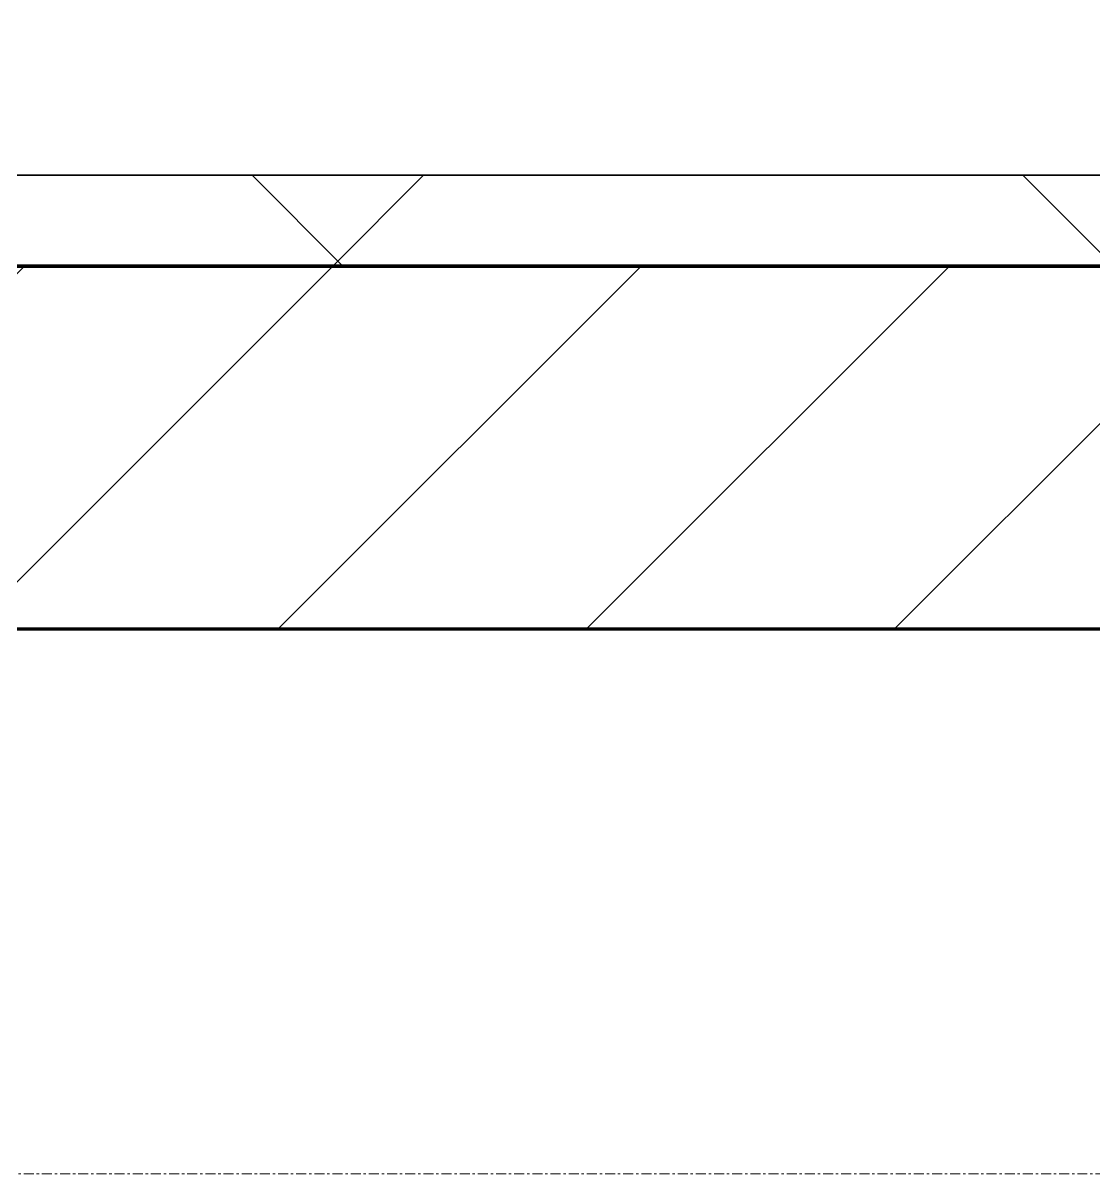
# Model space of a CAD drawing. Header units: millimetres. Extents: x -794334 to -714814, y -17806 to 22403.
# Drawn here: x -768515 to -767926, y -4321 to -3687 of the extents above; entities that cross this region are included whole.
import ezdxf
from ezdxf.xclip import XClip

# ---------------------------------------------------------------- set-up
doc = ezdxf.new("R2010")
doc.units = ezdxf.units.MM
doc.header["$XCLIPFRAME"] = 0
doc.linetypes.add('DPA_Grid _ Level 100', pattern=[10, 5.5, -1.6, 1.3, -1.6])
for name, color, linetype, lineweight in [('A-GLAZ-CURT', 2, 'Continuous', 9), ('A-WALL', 5, 'Continuous', 35), ('A-WALL-FNSH', 2, 'Continuous', 35), ('A-WALL-PATT', 1, 'Continuous', 35), ('S-GRID', 251, 'Continuous', 9), ('WALL-E', 2, 'Continuous', 35)]:
    doc.layers.add(name, color=color, linetype=linetype, lineweight=lineweight)
doc.layers.add('A11_ALU.SOLID SHEET', color=2, linetype='Continuous')

# ---------------------------------------------------------------- blocks, each defined once
blk = doc.blocks.new('*U804')
at = {"layer": 'S-GRID', "linetype": 'DPA_Grid _ Level 100'}
blk.add_line((57942.91, -7900), (-14128.88, -7900), dxfattribs=at)
blk = doc.blocks.new('PPLS-PP19_Custom Tile Pattern - Custom Tile Pattern-V134-4252-01 ENLARGED CONCOURSE LEVEL - REFLECTED CEILING PLAN - SHEET 3')
at = {"layer": 'A-GLAZ-CURT'}
for p, q in [((-300, 0), (300, 0)), ((300, 0), (-300, 0)), ((195.99, 0), (213.31, 0)), ((213.31, 0), (195.99, 0)), ((230.06, 0), (300, 0)), ((-300, -50), (300, -50)), ((300, -50), (-300, -50))]:
    blk.add_line(p, q, dxfattribs=at)
for points, knots in [([(168.37, 0), (167.68, 0), (162.47, 0), (147.02, 0), (109.77, 0), (76.86, 0), (57.82, 0), (46.51, 0), (41.18, 0), (36.02, 0), (35.54, 0), (35.54, 0)], [-543.375029, -543.375029, -543.375029, -543.375029, -530.793311, -458.593899, -401.860199, -357.622665, -341.267687, -334.000314, -326.15566, -319.318397, -317.489778, -317.489778, -317.489778, -317.489778]), ([(94.4, 0), (94.4, 0), (94.64, 0), (99.11, 0), (108.97, 0), (120.79, 0), (139.94, 0), (163.31, 0), (181.07, 0), (188.05, 0)], [-2348.345796, -2348.345796, -2348.345796, -2348.345796, -2310.419338, -2233.599744, -2052.234781, -1843.028543, -1530.39897, -1095.004608, -529.74427, -529.74427, -529.74427, -529.74427]), ([(188.25, 0), (185.93, 0), (180.39, 0), (171, 0), (161.95, 0), (161.28, 0), (158.35, 0), (157.85, 0), (157.77, 0)], [-11386.01233, -11386.01233, -11386.01233, -11386.01233, -11105.624034, -10839.086983, -10768.332124, -10666.779182, -10580.760289, -10550.278881, -10550.278881, -10550.278881, -10550.278881]), ([(300, 0), (286.53, 0), (254.22, 0), (207.11, 0), (177.41, 0), (159.34, 0), (158.33, 0), (158.3, 0)], [-285.253232, -285.253232, -285.253232, -285.253232, -244.693688, -187.987675, -143.776725, -129.632772, -123.352749, -123.352749, -123.352749, -123.352749]), ([(159.07, 0), (159.13, 0), (160.84, 0), (165.21, 0), (174.15, 0), (185.98, 0), (208.82, 0), (219.42, 0), (230.06, 0)], [-115.643202, -115.643202, -115.643202, -115.643202, -114.681583, -87.660824, -65.295536, -41.623857, -24.459831, 0, 0, 0, 0]), ([(162.75, 0), (165.4, 0), (170.91, 0), (172.61, 0), (172.61, 0)], [-111.264224, -111.264224, -111.264224, -111.264224, -56.742688, -19.085662, -19.085662, -19.085662, -19.085662]), ([(187.55, 0), (184.13, 0), (179.27, 0), (174.27, 0), (169.67, 0), (168.99, 0)], [-8441.438792, -8441.438792, -8441.438792, -8441.438792, -8253.978395, -8152.463617, -8069.855175, -8069.855175, -8069.855175, -8069.855175]), ([(215.22, 0), (214.62, 0), (210.55, 0), (203.98, 0), (187.54, 0), (175.3, 0), (169.49, 0)], [-203.825446, -203.825446, -203.825446, -203.825446, -198.527383, -184.406837, -162.427601, -142.916156, -142.916156, -142.916156, -142.916156]), ([(171.51, 0), (176.48, 0), (193.23, 0), (201.73, 0), (208.81, 0), (213.9, 0), (241.96, 0), (266.73, 0), (281.71, 0), (291.71, 0), (296.52, 0), (297.86, 0), (298.09, 0)], [-7971.819559, -7971.819559, -7971.819559, -7971.819559, -7784.112253, -7606.717214, -7289.299508, -7042.621073, -6582.165592, -6068.460911, -5766.029927, -5566.724884, -5280.360606, -5199.253518, -5199.253518, -5199.253518, -5199.253518]), ([(172.07, 0), (177.66, 0), (187.87, 0), (201.08, 0), (207.47, 0), (213.96, 0), (215.11, 0)], [-255.364076, -255.364076, -255.364076, -255.364076, -237.955587, -223.92608, -215.862851, -208.75215, -208.75215, -208.75215, -208.75215]), ([(247.1, 0), (246.76, 0), (245.04, 0), (238.34, 0), (226.56, 0), (221.1, 0), (204.56, 0), (193.08, 0), (188.2, 0)], [-9649.085549, -9649.085549, -9649.085549, -9649.085549, -9581.591397, -9406.094246, -9221.510254, -9016.44624, -8717.832359, -8453.377826, -8453.377826, -8453.377826, -8453.377826]), ([(188.25, 0), (191.05, 0), (193.64, 0), (194.69, 0), (194.79, 0)], [-524.17404, -524.17404, -524.17404, -524.17404, -295.064701, -265.121568, -265.121568, -265.121568, -265.121568]), ([(193.8, 0), (193.33, 0), (191.85, 0), (190.05, 0), (188.79, 0)], [-11665.349007, -11665.349007, -11665.349007, -11665.349007, -11565.880756, -11408.025132, -11408.025132, -11408.025132, -11408.025132]), ([(300, 0), (288.22, 0), (262, 0), (230.43, 0), (219.94, 0), (219.02, 0)], [-12528.858583, -12528.858583, -12528.858583, -12528.858583, -11905.454923, -11162.864862, -10856.732305, -10856.732305, -10856.732305, -10856.732305]), ([(219.9, 0), (220.86, 0), (227.84, 0), (242.06, 0), (246.54, 0), (246.96, 0)], [-10670.940496, -10670.940496, -10670.940496, -10670.940496, -10511.382485, -9925.173265, -9834.877357, -9834.877357, -9834.877357, -9834.877357]), ([(284.76, 0), (284.76, 0), (285.09, 0), (287.47, 0), (293.59, 0), (297.76, 0), (300, 0)], [-4110.630118, -4110.630118, -4110.630118, -4110.630118, -4053.389046, -3959.664717, -3862.421465, -3746.95702, -3746.95702, -3746.95702, -3746.95702]), ([(297.38, 0), (295.84, 0), (291.62, 0), (285.38, 0), (284.87, 0)], [-4803.172655, -4803.172655, -4803.172655, -4803.172655, -4358.271401, -4143.037883, -4143.037883, -4143.037883, -4143.037883])]:
    blk.add_open_spline(points, degree=3, knots=knots, dxfattribs=at)
for points in [[(168.74, 0), (168.74, 0), (169.81, 0), (171.51, 0)], [(195.11, 0), (194.91, 0), (194.44, 0), (193.8, 0)]]:
    blk.add_open_spline(points, degree=3, dxfattribs=at)
blk = doc.blocks.new('PPLS-PP19_Custom Tile Pattern - Custom Tile Pattern-V135-4252-01 ENLARGED CONCOURSE LEVEL - REFLECTED CEILING PLAN - SHEET 3')
at = {"layer": 'A-GLAZ-CURT'}
for p, q in [((-300, 0), (300, 0)), ((300, 0), (-300, 0)), ((-293.07, 0), (-275.98, 0)), ((-275.98, 0), (-293.07, 0)), ((-222.32, 0), (-208.66, 0)), ((-208.66, 0), (-222.32, 0)), ((-208.11, 0), (-205, 0)), ((-205, 0), (-208.11, 0)), ((-300, -50), (300, -50)), ((300, -50), (-300, -50))]:
    blk.add_line(p, q, dxfattribs=at)
at = {"layer": 'A-GLAZ-CURT', "flags": 128}
for points in [[(-300, 0), (-291.56, 0), (-283.3, 0), (-276.02, 0)], [(-276.02, 0), (-283.55, 0), (-291.73, 0), (-300, 0)], [(-209.04, 0), (-215.73, 0), (-222.63, 0), (-229.72, 0), (-236.97, 0), (-244.39, 0), (-251.96, 0), (-259.67, 0), (-267.51, 0), (-275.48, 0)], [(-275.2, 0), (-267.26, 0), (-259.45, 0), (-251.77, 0), (-244.2, 0), (-236.74, 0), (-229.36, 0), (-222.06, 0), (-214.83, 0), (-208.14, 0)], [(-140.28, 0), (-145.5, 0), (-150.63, 0), (-155.53, 0), (-160.27, 0), (-164.95, 0), (-169.65, 0), (-174.47, 0), (-179.49, 0), (-184.81, 0), (-190.44, 0), (-196.37, 0), (-202.58, 0), (-208.13, 0)], [(-207.71, 0), (-200.76, 0), (-194.02, 0), (-187.54, 0), (-181.38, 0), (-175.58, 0), (-170.25, 0), (-165.64, 0), (-162.01, 0), (-159.53, 0), (-157.46, 0), (-154.52, 0), (-149.42, 0), (-141.84, 0), (-132.81, 0), (-126.08, 0)], [(-125.17, 0), (-128.55, 0), (-134.16, 0), (-140.03, 0)]]:
    blk.add_lwpolyline(points, dxfattribs=at)
at = {"layer": 'A-GLAZ-CURT'}
for points in [[(-300, 0), (-291.89, 0), (-283.86, 0), (-276.02, 0)], [(-223.63, 0), (-219.39, 0), (-213.87, 0), (-208.44, 0)], [(-140.3, 0), (-143.59, 0), (-146.27, 0), (-146.95, 0)], [(-139.26, 0), (-133.21, 0), (-128.18, 0), (-125.15, 0)], [(-72.4, 0), (-76.99, 0), (-81.53, 0), (-86.16, 0)], [(-39.84, 0), (-39.08, 0), (-38.11, 0), (-37.36, 0)], [(24.49, 0), (25.23, 0), (25.72, 0), (26.04, 0)], [(80.35, 0), (79.57, 0), (78.27, 0), (76.63, 0)], [(84.06, 0), (83.48, 0), (82.41, 0), (81.72, 0)], [(131.22, 0), (130.41, 0), (129.63, 0), (129.11, 0)], [(131.81, 0), (132.93, 0), (133.84, 0), (134.6, 0)]]:
    blk.add_open_spline(points, degree=3, dxfattribs=at)
for points, knots in [([(-208.15, 0), (-210.14, 0), (-232.96, 0), (-262.56, 0), (-294.48, 0), (-300, 0)], [-15267.531504, -15267.531504, -15267.531504, -15267.531504, -15131.813646, -13729.592194, -13439.944408, -13439.944408, -13439.944408, -13439.944408]), ([(-275.49, 0), (-268.69, 0), (-230.21, 0), (-174.61, 0), (-129.95, 0), (-110.8, 0), (-99.5, 0), (-91.46, 0)], [-4879.533852, -4879.533852, -4879.533852, -4879.533852, -4502.809032, -2700.551212, -1002.059161, -460.363443, 0, 0, 0, 0]), ([(-137.88, 0), (-140.56, 0), (-147.66, 0), (-147.69, 0), (-158.72, 0), (-174.02, 0), (-185.59, 0), (-209.77, 0), (-232.01, 0), (-255.22, 0), (-262.59, 0), (-264.9, 0), (-265.4, 0)], [-3187.727384, -3187.727384, -3187.727384, -3187.727384, -2919.378265, -2477.344047, -2237.412286, -2029.680487, -1755.085331, -1400.429864, -858.079193, -543.655514, -208.940337, 0, 0, 0, 0]), ([(-258.6, 0), (-257.91, 0), (-254.26, 0), (-241.25, 0), (-225.99, 0), (-214.76, 0), (-209.97, 0), (-208.65, 0)], [-5722.54675, -5722.54675, -5722.54675, -5722.54675, -5657.471696, -5413.335975, -5017.494783, -4832.723979, -4762.3879, -4762.3879, -4762.3879, -4762.3879]), ([(-208.14, 0), (-212.98, 0), (-220.38, 0), (-231.26, 0), (-233.46, 0), (-234, 0)], [-1233.723968, -1233.723968, -1233.723968, -1233.723968, -978.033455, -846.069444, -682.911962, -682.911962, -682.911962, -682.911962]), ([(-233.49, 0), (-233.44, 0), (-232.38, 0), (-230.74, 0), (-225.3, 0), (-223.63, 0)], [-455.274641, -455.274641, -455.274641, -455.274641, -440.605512, -119.536984, 0, 0, 0, 0]), ([(-208.15, 0), (-206.49, 0), (-198.83, 0), (-185.8, 0), (-171.77, 0), (-158.7, 0), (-157.22, 0)], [-4753.596266, -4753.596266, -4753.596266, -4753.596266, -4666.091899, -4349.945572, -4000.813434, -3840.635403, -3840.635403, -3840.635403, -3840.635403]), ([(-208.15, 0), (-200.65, 0), (-188.47, 0), (-169.02, 0), (-154.11, 0), (-144.39, 0), (-140.83, 0)], [-5155.717101, -5155.717101, -5155.717101, -5155.717101, -4739.070012, -4465.409639, -4149.119819, -3945.713557, -3945.713557, -3945.713557, -3945.713557]), ([(-72.93, 0), (-75.51, 0), (-91.45, 0), (-132.61, 0), (-180.32, 0), (-207.59, 0)], [-19442.345229, -19442.345229, -19442.345229, -19442.345229, -18935.241197, -17136.203329, -15280.193173, -15280.193173, -15280.193173, -15280.193173]), ([(-133.82, 0), (-135.51, 0), (-137.8, 0), (-149.31, 0), (-162.01, 0), (-177.91, 0), (-194.26, 0), (-203.88, 0), (-207.11, 0)], [-2731.647847, -2731.647847, -2731.647847, -2731.647847, -2418.507304, -2308.929706, -2113.765672, -1763.376603, -1422.553702, -1252.005263, -1252.005263, -1252.005263, -1252.005263]), ([(-152.35, 0), (-151.03, 0), (-147.71, 0), (-143.57, 0), (-138.62, 0)], [-3494.978217, -3494.978217, -3494.978217, -3494.978217, -3371.022232, -3227.460399, -3227.460399, -3227.460399, -3227.460399]), ([(-140.74, 0), (-143.49, 0), (-148, 0), (-150.03, 0), (-150.57, 0)], [-5443.601199, -5443.601199, -5443.601199, -5443.601199, -5298.784692, -5196.16478, -5196.16478, -5196.16478, -5196.16478]), ([(-150.34, 0), (-150.07, 0), (-147.81, 0), (-144.97, 0), (-140.7, 0)], [-4948.728362, -4948.728362, -4948.728362, -4948.728362, -4883.323924, -4453.855526, -4453.855526, -4453.855526, -4453.855526]), ([(-72.38, 0), (-74.98, 0), (-86.56, 0), (-110.94, 0), (-130.52, 0), (-147.74, 0), (-149.07, 0)], [-7658.958268, -7658.958268, -7658.958268, -7658.958268, -7508.296369, -7004.680444, -6449.282163, -6277.220794, -6277.220794, -6277.220794, -6277.220794]), ([(-148.23, 0), (-146.94, 0), (-143.45, 0), (-141.19, 0), (-140.2, 0)], [-6162.058746, -6162.058746, -6162.058746, -6162.058746, -6017.569127, -5853.489743, -5853.489743, -5853.489743, -5853.489743]), ([(-146.69, 0), (-146.59, 0), (-145.54, 0), (-142.73, 0), (-140.29, 0)], [-420.34245, -420.34245, -420.34245, -420.34245, -406.956646, -296.066715, -296.066715, -296.066715, -296.066715]), ([(-140.31, 0), (-136.37, 0), (-127.26, 0), (-107.3, 0), (-90.42, 0), (-75.26, 0), (-68.41, 0), (-65.12, 0), (-63.63, 0)], [-4440.880425, -4440.880425, -4440.880425, -4440.880425, -4054.690705, -3793.097032, -3402.597032, -3144.956779, -3050.982048, -2969.237017, -2969.237017, -2969.237017, -2969.237017]), ([(-118.78, 0), (-121.86, 0), (-126.28, 0), (-134.4, 0), (-139.18, 0), (-140.26, 0)], [-5938.474035, -5938.474035, -5938.474035, -5938.474035, -5700.061948, -5508.838257, -5452.030612, -5452.030612, -5452.030612, -5452.030612]), ([(-140.25, 0), (-138.6, 0), (-133.75, 0), (-127.33, 0), (-124.19, 0), (-123.43, 0), (-123.28, 0)], [-3934.772056, -3934.772056, -3934.772056, -3934.772056, -3839.893365, -3647.167523, -3488.92562, -3439.852845, -3439.852845, -3439.852845, -3439.852845]), ([(-86.16, 0), (-91.37, 0), (-104.13, 0), (-122.65, 0), (-135.12, 0), (-139.26, 0), (-139.93, 0)], [-1681.3698, -1681.3698, -1681.3698, -1681.3698, -1374.161226, -945.742622, -741.901385, -700.57075, -700.57075, -700.57075, -700.57075]), ([(-139.48, 0), (-138.11, 0), (-136.41, 0), (-133.93, 0), (-128.78, 0), (-126.5, 0)], [-5812.241476, -5812.241476, -5812.241476, -5812.241476, -5560.701257, -5364.112219, -5231.017328, -5231.017328, -5231.017328, -5231.017328]), ([(-127.41, 0), (-131.63, 0), (-133.16, 0), (-134.09, 0), (-134.15, 0)], [-8540.990293, -8540.990293, -8540.990293, -8540.990293, -8266.114998, -8246.473386, -8246.473386, -8246.473386, -8246.473386]), ([(-134.15, 0), (-133.32, 0), (-130.31, 0), (-117.33, 0), (-92.04, 0), (-79.18, 0), (-73.2, 0), (-72.37, 0)], [-7657.439573, -7657.439573, -7657.439573, -7657.439573, -7293.749979, -6839.55839, -6236.997189, -5713.340575, -5627.124616, -5627.124616, -5627.124616, -5627.124616]), ([(-120.13, 0), (-120.14, 0), (-120.24, 0), (-121.3, 0), (-129.25, 0), (-133.82, 0)], [-2933.992132, -2933.992132, -2933.992132, -2933.992132, -2920.575025, -2840.280255, -2731.647847, -2731.647847, -2731.647847, -2731.647847]), ([(-113.43, 0), (-113.44, 0), (-113.96, 0), (-119.73, 0), (-125.43, 0), (-127.03, 0), (-127.41, 0)], [-328.499627, -328.499627, -328.499627, -328.499627, -282.672656, -98.539552, -24.539552, 0, 0, 0, 0]), ([(-126.5, 0), (-122.44, 0), (-108.71, 0), (-90.81, 0), (-77.29, 0), (-72.39, 0)], [-5231.017328, -5231.017328, -5231.017328, -5231.017328, -4994.692869, -4542.524482, -4237.443791, -4237.443791, -4237.443791, -4237.443791]), ([(-125.15, 0), (-124.93, 0), (-121.96, 0), (-113.01, 0), (-98.9, 0), (-86.6, 0), (-76.27, 0), (-72.38, 0)], [-3362.7396, -3362.7396, -3362.7396, -3362.7396, -3342.215224, -3074.362186, -2902.289527, -2605.247022, -2394.111289, -2394.111289, -2394.111289, -2394.111289]), ([(-122.08, 0), (-122.01, 0), (-121.69, 0), (-121.2, 0), (-120.88, 0)], [-3136.336417, -3136.336417, -3136.336417, -3136.336417, -3110.304437, -3035.164275, -3035.164275, -3035.164275, -3035.164275]), ([(-72.38, 0), (-74.26, 0), (-85.37, 0), (-99.51, 0), (-114.02, 0), (-117.28, 0), (-118.78, 0)], [-846.029132, -846.029132, -846.029132, -846.029132, -740.068933, -229.489605, -116.330425, 0, 0, 0, 0]), ([(-117.74, 0), (-117.19, 0), (-114.78, 0), (-113.43, 0), (-113.43, 0)], [-821.249067, -821.249067, -821.249067, -821.249067, -394.672656, -330.879064, -330.879064, -330.879064, -330.879064]), ([(-36.62, 0), (-36.62, 0), (-40.35, 0), (-44.32, 0), (-58.97, 0), (-85.2, 0), (-107.61, 0), (-116.56, 0), (-117.56, 0)], [-4069.478503, -4069.478503, -4069.478503, -4069.478503, -3858.647035, -3538.256648, -2842.901703, -2193.204658, -1433.981041, -985.49888, -985.49888, -985.49888, -985.49888]), ([(-115.82, 0), (-114.96, 0), (-110.41, 0), (-96.78, 0), (-71.33, 0), (-42.53, 0), (-12.78, 0), (4.23, 0), (9.64, 0), (10.14, 0), (10.18, 0)], [-5724.064692, -5724.064692, -5724.064692, -5724.064692, -5430.283136, -5103.229623, -4799.173296, -4065.652676, -3589.737505, -3285.047089, -3066.359526, -3044.715262, -3044.715262, -3044.715262, -3044.715262]), ([(-72.47, 0), (-80.52, 0), (-94, 0), (-112.01, 0), (-114.94, 0), (-115.63, 0)], [-1208.454564, -1208.454564, -1208.454564, -1208.454564, -789.402658, -501.969187, -243.577221, -243.577221, -243.577221, -243.577221]), ([(-91.46, 0), (-90.09, 0), (-84.7, 0), (-77.43, 0), (-72.73, 0), (-72.64, 0), (-72.64, 0)], [-19832.387487, -19832.387487, -19832.387487, -19832.387487, -19753.885894, -19541.04734, -19478.625389, -19471.062469, -19471.062469, -19471.062469, -19471.062469]), ([(-29.03, 0), (-33.97, 0), (-43.74, 0), (-56.37, 0), (-71.66, 0), (-77.83, 0), (-82.66, 0), (-83.28, 0), (-83.28, 0)], [-2680.714891, -2680.714891, -2680.714891, -2680.714891, -2413.671296, -2161.752162, -2006.592567, -1646.621388, -1424.436217, -1393.971743, -1393.971743, -1393.971743, -1393.971743]), ([(-83.28, 0), (-83.28, 0), (-82.91, 0), (-78.38, 0), (-74.96, 0), (-73.16, 0)], [-1393.4169, -1393.4169, -1393.4169, -1393.4169, -1353.722004, -1274.333717, -1179.514552, -1179.514552, -1179.514552, -1179.514552]), ([(-72.37, 0), (-70.64, 0), (-61.32, 0), (-48.14, 0), (-36.49, 0), (-33.57, 0), (-29.94, 0), (-28.57, 0)], [-1165.610035, -1165.610035, -1165.610035, -1165.610035, -1073.56893, -651.549973, -296.515819, -83.513472, 0, 0, 0, 0]), ([(-72.25, 0), (-68.63, 0), (-60.64, 0), (-54.4, 0), (-48.53, 0), (-30.79, 0), (-18.03, 0), (8.61, 0), (15.02, 0), (22.91, 0), (31, 0), (39.04, 0), (51.19, 0), (58.74, 0), (61.34, 0), (61.45, 0)], [-4234.633075, -4234.633075, -4234.633075, -4234.633075, -4008.285538, -3689.699207, -3546.54457, -3315.260113, -2864.387349, -2439.246196, -2084.094819, -1956.422387, -1818.904206, -1645.594513, -1443.202566, -1228.752106, -1120.932285, -1120.932285, -1120.932285, -1120.932285]), ([(-63.96, 0), (-64.13, 0), (-67.72, 0), (-71.26, 0), (-72.02, 0)], [-2171.769325, -2171.769325, -2171.769325, -2171.769325, -2007.031671, -1961.5981, -1961.5981, -1961.5981, -1961.5981]), ([(9.32, 0), (9.08, 0), (7.65, 0), (2.57, 0), (-12.23, 0), (-25.64, 0), (-40, 0), (-56.07, 0), (-67.14, 0), (-71.93, 0)], [-2922.926651, -2922.926651, -2922.926651, -2922.926651, -2882.788014, -2720.818881, -2518.50168, -2125.455881, -1792.521578, -1466.981642, -1217.886105, -1217.886105, -1217.886105, -1217.886105]), ([(-71.71, 0), (-70.62, 0), (-68.15, 0), (-65.93, 0), (-65.07, 0)], [-2381.94055, -2381.94055, -2381.94055, -2381.94055, -2322.099534, -2241.8264, -2241.8264, -2241.8264, -2241.8264]), ([(-26.75, 0), (-27.82, 0), (-36.18, 0), (-51.19, 0), (-64.83, 0), (-71.7, 0)], [-8718.362214, -8718.362214, -8718.362214, -8718.362214, -8532.293389, -8073.216054, -7672.158748, -7672.158748, -7672.158748, -7672.158748]), ([(-71.48, 0), (-67.18, 0), (-62.34, 0), (-60.36, 0), (-59.97, 0)], [-5595.821226, -5595.821226, -5595.821226, -5595.821226, -5140.470607, -5006.787413, -5006.787413, -5006.787413, -5006.787413]), ([(-36.33, 0), (-36.43, 0), (-37.27, 0), (-45.02, 0), (-46.13, 0), (-58.64, 0), (-67.89, 0), (-71.32, 0)], [-1855.773136, -1855.773136, -1855.773136, -1855.773136, -1810.870157, -1672.078046, -1405.135169, -1060.00838, -866.027463, -866.027463, -866.027463, -866.027463]), ([(-66.39, 0), (-66.39, 0), (-63.63, 0), (-53.63, 0), (-34.42, 0), (-29.82, 0), (-29.19, 0)], [-2493.31794, -2493.31794, -2493.31794, -2493.31794, -2315.303971, -1809.437387, -963.711516, -666.19313, -666.19313, -666.19313, -666.19313]), ([(31.18, 0), (25.97, 0), (11.99, 0), (-16.92, 0), (-47.42, 0), (-65.77, 0), (-66.37, 0), (-66.38, 0)], [-4496.803627, -4496.803627, -4496.803627, -4496.803627, -4222.080604, -3745.412743, -2981.410125, -2542.574734, -2498.224237, -2498.224237, -2498.224237, -2498.224237]), ([(-63.63, 0), (-61.49, 0), (-57.39, 0), (-54.49, 0), (-45.2, 0), (-40.79, 0), (-40.46, 0), (-40.44, 0)], [-2969.237017, -2969.237017, -2969.237017, -2969.237017, -2851.217951, -2734.127174, -2474.780881, -2410.990208, -2350.645972, -2350.645972, -2350.645972, -2350.645972]), ([(-58.83, 0), (-58.37, 0), (-57.29, 0), (-54.23, 0), (-46.33, 0), (-42.62, 0), (-41.76, 0)], [-4859.52896, -4859.52896, -4859.52896, -4859.52896, -4680.891996, -4469.85053, -4321.566175, -4270.495146, -4270.495146, -4270.495146, -4270.495146]), ([(-51.83, 0), (-51.83, 0), (-51.78, 0), (-47.4, 0), (-46.01, 0), (-40.22, 0), (-36.78, 0)], [-632.814994, -632.814994, -632.814994, -632.814994, -627.965721, -508.377888, -260.442412, 0, 0, 0, 0]), ([(63.38, 0), (60.16, 0), (50.91, 0), (37, 0), (24.07, 0), (12.82, 0), (-2.9, 0), (-20.62, 0), (-32.81, 0), (-44.85, 0), (-51.43, 0), (-51.79, 0)], [-2817.196396, -2817.196396, -2817.196396, -2817.196396, -2634.532728, -2313.748533, -2106.613311, -1925.670641, -1617.263037, -1290.787923, -1039.307308, -819.71621, -644.910881, -644.910881, -644.910881, -644.910881]), ([(-41.76, 0), (-39.9, 0), (-37.72, 0), (-36.92, 0), (-36.77, 0)], [-4270.495146, -4270.495146, -4270.495146, -4270.495146, -4161.040818, -4106.245333, -4106.245333, -4106.245333, -4106.245333]), ([(-36.78, 0), (-32.43, 0), (-19.22, 0), (8.83, 0), (43.36, 0), (70.92, 0), (82.12, 0), (83.66, 0)], [-6191.144455, -6191.144455, -6191.144455, -6191.144455, -5862.463379, -5340.621928, -4573.028122, -4094.177415, -3869.465285, -3869.465285, -3869.465285, -3869.465285]), ([(-36.29, 0), (-36.29, 0), (-34.66, 0), (-28.88, 0), (-26.95, 0), (-26.54, 0)], [-9150.272121, -9150.272121, -9150.272121, -9150.272121, -9057.163041, -8919.836787, -8834.607043, -8834.607043, -8834.607043, -8834.607043]), ([(30.82, 0), (29.27, 0), (20.14, 0), (3.54, 0), (-16.58, 0), (-34.76, 0), (-36.04, 0)], [-10462.034656, -10462.034656, -10462.034656, -10462.034656, -10363.088938, -9884.23066, -9424.652049, -9182.880979, -9182.880979, -9182.880979, -9182.880979]), ([(-33.34, 0), (-33.34, 0), (-32.93, 0), (-31.16, 0), (-30.52, 0)], [-2415.024266, -2415.024266, -2415.024266, -2415.024266, -2357.633367, -2323.618664, -2323.618664, -2323.618664, -2323.618664]), ([(70.61, 0), (66.16, 0), (55.8, 0), (39.61, 0), (24.74, 0), (2.64, 0), (-17.84, 0), (-30.57, 0), (-31.82, 0), (-32, 0)], [-4647.237329, -4647.237329, -4647.237329, -4647.237329, -4326.416877, -4098.545751, -3766.694881, -3333.063701, -2994.501669, -2698.150104, -2614.070998, -2614.070998, -2614.070998, -2614.070998]), ([(-30.76, 0), (-30.73, 0), (-29.99, 0), (-23.47, 0), (-15.75, 0), (-15.19, 0)], [-54176.191683, -54176.191683, -54176.191683, -54176.191683, -54157.274271, -53749.15266, -53717.791567, -53717.791567, -53717.791567, -53717.791567]), ([(-30.52, 0), (-27.11, 0), (-19.83, 0), (-10.3, 0), (-4.52, 0)], [-2323.618664, -2323.618664, -2323.618664, -2323.618664, -2142.497158, -1847.374155, -1847.374155, -1847.374155, -1847.374155]), ([(-13, 0), (-14.35, 0), (-17.68, 0), (-25.97, 0), (-29.52, 0), (-30.21, 0)], [-55207.591944, -55207.591944, -55207.591944, -55207.591944, -54789.006179, -54461.685999, -54290.791712, -54290.791712, -54290.791712, -54290.791712]), ([(8.33, 0), (8.19, 0), (7.18, 0), (0.32, 0), (-13.89, 0), (-24.92, 0), (-29.03, 0)], [-3574.286521, -3574.286521, -3574.286521, -3574.286521, -3526.962355, -3285.499107, -2903.012179, -2680.714891, -2680.714891, -2680.714891, -2680.714891]), ([(-28.98, 0), (-28.66, 0), (-27.39, 0), (-24.45, 0), (-22.56, 0)], [-166.548282, -166.548282, -166.548282, -166.548282, -102.06493, 0, 0, 0, 0]), ([(-28.57, 0), (-26.93, 0), (-20.29, 0), (-11.45, 0), (2.08, 0), (13.15, 0), (21.24, 0), (24.62, 0), (24.72, 0), (24.72, 0)], [-5361.429781, -5361.429781, -5361.429781, -5361.429781, -5261.36855, -5050.479954, -4785.90057, -4596.498881, -4445.288762, -4384.376941, -4376.041937, -4376.041937, -4376.041937, -4376.041937]), ([(-22.56, 0), (-20.27, 0), (-17.03, 0), (-11.36, 0), (-7.66, 0), (-6.6, 0), (-6.44, 0)], [-56468.192263, -56468.192263, -56468.192263, -56468.192263, -56344.022017, -56303.229861, -56166.290093, -56124.392176, -56124.392176, -56124.392176, -56124.392176]), ([(-15.19, 0), (-13.07, 0), (7.48, 0), (35.92, 0), (55.72, 0), (62.76, 0)], [-461.142613, -461.142613, -461.142613, -461.142613, -429.606584, -390.253598, -368.75101, -368.75101, -368.75101, -368.75101]), ([(-6.54, 0), (-6.73, 0), (-7.2, 0), (-7.6, 0), (-7.79, 0)], [-56009.792147, -56009.792147, -56009.792147, -56009.792147, -55949.290093, -55895.192118, -55895.192118, -55895.192118, -55895.192118]), ([(-4.06, 0), (-1.64, 0), (10.61, 0), (22.06, 0), (37.44, 0), (45.92, 0), (55.89, 0), (60.68, 0), (63.35, 0)], [-1839.531443, -1839.531443, -1839.531443, -1839.531443, -1716.209403, -1206.526904, -1089.329421, -901.315459, -753.071572, -589.357478, -589.357478, -589.357478, -589.357478]), ([(-2.63, 0), (-2.47, 0), (-1.22, 0), (4.92, 0), (15.97, 0), (22.54, 0), (24.49, 0)], [-226.825321, -226.825321, -226.825321, -226.825321, -220.269177, -206.416616, -198.214427, -187.717507, -187.717507, -187.717507, -187.717507]), ([(63.36, 0), (61.57, 0), (52.23, 0), (35.84, 0), (12, 0), (3.08, 0), (-1.67, 0), (-2.25, 0)], [-335.497616, -335.497616, -335.497616, -335.497616, -330.153101, -307.516438, -285.83788, -246.234814, -234.646884, -234.646884, -234.646884, -234.646884]), ([(24.69, 0), (24.54, 0), (20.99, 0), (15.48, 0), (10.8, 0), (9.63, 0)], [-4368.572414, -4368.572414, -4368.572414, -4368.572414, -4306.476363, -4080.000647, -3772.857994, -3772.857994, -3772.857994, -3772.857994]), ([(18.16, 0), (19.15, 0), (24.25, 0), (25.66, 0), (26.12, 0)], [-5700.113719, -5700.113719, -5700.113719, -5700.113719, -5554.232259, -5302.431367, -5302.431367, -5302.431367, -5302.431367]), ([(114.39, 0), (114.2, 0), (112.08, 0), (105.42, 0), (92.38, 0), (85.59, 0), (74.4, 0), (62.26, 0), (51.85, 0), (43.81, 0), (29.53, 0), (20.67, 0), (18.85, 0), (18.16, 0)], [-8148.58938, -8148.58938, -8148.58938, -8148.58938, -8105.191388, -7723.759874, -7531.75727, -7135.649961, -6924.452779, -6738.82075, -6548.303034, -6314.283804, -6135.05769, -5972.647715, -5832.674503, -5832.674503, -5832.674503, -5832.674503]), ([(27.44, 0), (27.9, 0), (29.54, 0), (38.07, 0), (53.39, 0), (71.67, 0), (84.83, 0), (86.01, 0), (92.51, 0), (94.33, 0)], [-5037.309798, -5037.309798, -5037.309798, -5037.309798, -4887.603822, -4705.298446, -4353.683244, -3960.84581, -3759.045785, -3336.541051, -2783.776468, -2783.776468, -2783.776468, -2783.776468]), ([(27.89, 0), (29.09, 0), (33.4, 0), (48.37, 0), (71.92, 0), (100.57, 0), (116.36, 0), (128.63, 0), (128.95, 0)], [-147.777612, -147.777612, -147.777612, -147.777612, -135.792042, -118.513713, -97.899267, -63.759246, -39.050993, -35.895543, -35.895543, -35.895543, -35.895543]), ([(53.18, 0), (53.06, 0), (52.22, 0), (44.99, 0), (36.46, 0), (30.82, 0)], [-622.740158, -622.740158, -622.740158, -622.740158, -566.066452, -360.610861, 0, 0, 0, 0]), ([(136.44, 0), (121.66, 0), (86.93, 0), (51.16, 0), (31.18, 0)], [-106.750556, -106.750556, -106.750556, -106.750556, -59.610984, 0, 0, 0, 0]), ([(63.38, 0), (60.57, 0), (55.43, 0), (46.51, 0), (41.18, 0), (36.02, 0), (35.54, 0), (35.54, 0)], [-350.971165, -350.971165, -350.971165, -350.971165, -341.267687, -334.000314, -326.15566, -319.318397, -317.489778, -317.489778, -317.489778, -317.489778]), ([(36.29, 0), (37.77, 0), (48.82, 0), (64.79, 0), (95.91, 0), (120.84, 0), (129.23, 0), (131.27, 0)], [-314.598523, -314.598523, -314.598523, -314.598523, -305.899624, -287.17622, -249.500363, -194.761443, -169.336362, -169.336362, -169.336362, -169.336362]), ([(61.47, 0), (61.47, 0), (61.21, 0), (54.61, 0), (53.71, 0), (53.56, 0)], [-1113.311073, -1113.311073, -1113.311073, -1113.311073, -1096.402191, -891.204116, -747.28819, -747.28819, -747.28819, -747.28819]), ([(63.36, 0), (70.51, 0), (93.53, 0), (115.97, 0), (131.23, 0)], [-368.147025, -368.147025, -368.147025, -368.147025, -346.313304, -298.241627, -298.241627, -298.241627, -298.241627]), ([(63.77, 0), (65.17, 0), (67.88, 0), (72.74, 0), (75.22, 0), (76.03, 0), (76.21, 0)], [-580.904666, -580.904666, -580.904666, -580.904666, -495.328968, -421.953223, -334.951786, -290.452333, -290.452333, -290.452333, -290.452333]), ([(130.85, 0), (123.3, 0), (104.57, 0), (79.73, 0), (65.6, 0), (63.83, 0)], [-440.056607, -440.056607, -440.056607, -440.056607, -401.860199, -357.622665, -351.497959, -351.497959, -351.497959, -351.497959]), ([(103.09, 0), (101.08, 0), (88.32, 0), (75.16, 0), (64.19, 0)], [-375.435014, -375.435014, -375.435014, -375.435014, -369.147452, -336.3272, -336.3272, -336.3272, -336.3272]), ([(76.63, 0), (74.8, 0), (70.8, 0), (66.43, 0), (64.46, 0)], [-3095.572228, -3095.572228, -3095.572228, -3095.572228, -2950.589685, -2837.607875, -2837.607875, -2837.607875, -2837.607875]), ([(76.22, 0), (75.58, 0), (73.64, 0), (71.05, 0), (70.61, 0)], [-193.634889, -193.634889, -193.634889, -193.634889, -31.537676, 0, 0, 0, 0]), ([(94.4, 0), (94.4, 0), (94.64, 0), (99.11, 0), (108.97, 0), (120.79, 0), (139.94, 0), (163.31, 0), (185.23, 0), (193.62, 0), (194.69, 0), (194.79, 0)], [-2348.345796, -2348.345796, -2348.345796, -2348.345796, -2310.419338, -2233.599744, -2052.234781, -1843.028543, -1530.39897, -1095.004608, -529.74427, -295.064701, -265.121568, -265.121568, -265.121568, -265.121568]), ([(129.02, 0), (129.02, 0), (124.41, 0), (122.35, 0), (114.96, 0), (108.04, 0), (103.09, 0)], [-35.386604, -35.386604, -35.386604, -35.386604, -31.430235, -22.807238, -15.488593, 0, 0, 0, 0]), ([(157.9, 0), (156.77, 0), (151.67, 0), (143.29, 0), (134.04, 0), (126.24, 0), (118.6, 0), (114.23, 0), (111.98, 0), (105.66, 0), (105.23, 0), (105.23, 0)], [-10292.955006, -10292.955006, -10292.955006, -10292.955006, -10098.273015, -9847.788484, -9677.714971, -9567.007022, -9453.21225, -9220.200448, -9012.77275, -8966.157302, -8929.495943, -8929.495943, -8929.495943, -8929.495943]), ([(105.26, 0), (105.52, 0), (111.01, 0), (112.65, 0), (113.59, 0)], [-8920.561005, -8920.561005, -8920.561005, -8920.561005, -8814.835624, -8577.462505, -8577.462505, -8577.462505, -8577.462505]), ([(128.58, 0), (128.8, 0), (129.47, 0), (130.83, 0), (131.15, 0)], [-633.326174, -633.326174, -633.326174, -633.326174, -627.736123, -626.234091, -626.234091, -626.234091, -626.234091]), ([(168.37, 0), (167.68, 0), (162.47, 0), (151.26, 0), (134.76, 0), (131.24, 0)], [-543.375029, -543.375029, -543.375029, -543.375029, -530.793311, -458.593899, -440.715793, -440.715793, -440.715793, -440.715793]), ([(137.1, 0), (136, 0), (134.23, 0), (131.66, 0), (131.34, 0)], [-670.405967, -670.405967, -670.405967, -670.405967, -651.020627, -648.158091, -648.158091, -648.158091, -648.158091]), ([(131.35, 0), (132.86, 0), (139.96, 0), (152.67, 0), (161.24, 0), (162.19, 0), (162.75, 0)], [-625.910216, -625.910216, -625.910216, -625.910216, -618.981161, -602.094757, -592.980799, -581.414464, -581.414464, -581.414464, -581.414464]), ([(131.77, 0), (133.77, 0), (136.03, 0), (138.28, 0), (138.53, 0)], [-297.680547, -297.680547, -297.680547, -297.680547, -291.370682, -290.5735, -290.5735, -290.5735, -290.5735])]:
    blk.add_open_spline(points, degree=3, knots=knots, dxfattribs=at)
blk = doc.blocks.new('*U1029')
at = {"layer": 'A-GLAZ-CURT'}
for name, p in [('PPLS-PP19_Custom Tile Pattern - Custom Tile Pattern-V134-4252-01 ENLARGED CONCOURSE LEVEL - REFLECTED CEILING PLAN - SHEET 3', (10202.37, -7350)), ('PPLS-PP19_Custom Tile Pattern - Custom Tile Pattern-V135-4252-01 ENLARGED CONCOURSE LEVEL - REFLECTED CEILING PLAN - SHEET 3', (10802.37, -7350))]:
    blk.add_blockref(name, p, dxfattribs=at)
blk = doc.blocks.new('*U1630')
blk.add_lwpolyline([(22690, -750), (19166.45, -750), (19116.45, -700), (18966.44, -550), (-101025.39, -550), (-101025.39, -6704.96), (-96300, -6704.96), (-96300, -7350), (-94497.63, -7350), (17250, -7350), (17250, -6849.96), (18300, -6849.96), (22690, -6849.96)], close=True)

msp = doc.modelspace()

# ---------------------------------------------------------------- block references
at = {"layer": 'A11_ALU.SOLID SHEET'}
ref = msp.add_blockref('*U1630', (-744681.24, 3579.02), dxfattribs=at)
XClip(ref).set_block_clipping_path([(-45802.4668593339, -9620.0029952967), (23702.8690583039, 10334.9999958097)])

# ---------------------------------------------------------------- next in the draw order: hatches: boundary and pattern name
at = {"layer": 'A-WALL-PATT', "lineweight": 9}
h = msp.add_hatch(dxfattribs=at)
h.set_pattern_fill('FP_5', color=256, style=0, pattern_type=2)
h.set_pattern_definition([(45, (0, 0), (-212.13203, 212.13203), []), (135, (0, 0), (-212.13203, -212.13203), [])])
h.paths.add_polyline_path([(-727630.24, -3820.98), (-727382.37, -3820.98), (-727382.37, -3770.98), (-790483.7, -3770.98), (-790483.7, -3820.98), (-727766, -3820.98)])
h = msp.add_hatch(dxfattribs=at)
h.set_pattern_fill('FP_2', color=256, style=0, pattern_type=2)
h.set_pattern_definition([(45, (0, 0), (-84.852814, 84.852814), [])])
h.paths.add_polyline_path([(-727382.37, -4020.98), (-727382.37, -3820.98), (-790483.7, -3820.98), (-790483.7, -4020.98), (-727494.49, -4020.98)])

# ---------------------------------------------------------------- next in the draw order: linework, layer by layer
at = {"layer": 'A-WALL', "color": 7, "lineweight": 70}
for p, q in [((-769580, -3820.98), (-767180, -3820.98)), ((-767180, -3820.98), (-769580, -3820.98)), ((-767180, -4020.98), (-769580, -4020.98))]:
    msp.add_line(p, q, dxfattribs=at)
at = {"layer": 'A-WALL-FNSH', "color": 250}
msp.add_line((-769580, -3770.98), (-767180, -3770.98), dxfattribs=at)
at = {"layer": 'WALL-E'}
for p, q in [((-727382.37, -4020.98), (-790483.7, -4020.98)), ((-790483.7, -4020.98), (-727382.37, -4020.98))]:
    msp.add_line(p, q, dxfattribs=at)

# ---------------------------------------------------------------- next in the draw order: block references
for name in ['*U804', '*U1029']:
    msp.add_blockref(name, (-778882.37, 3579.02))

doc.saveas('drawing.dxf')
